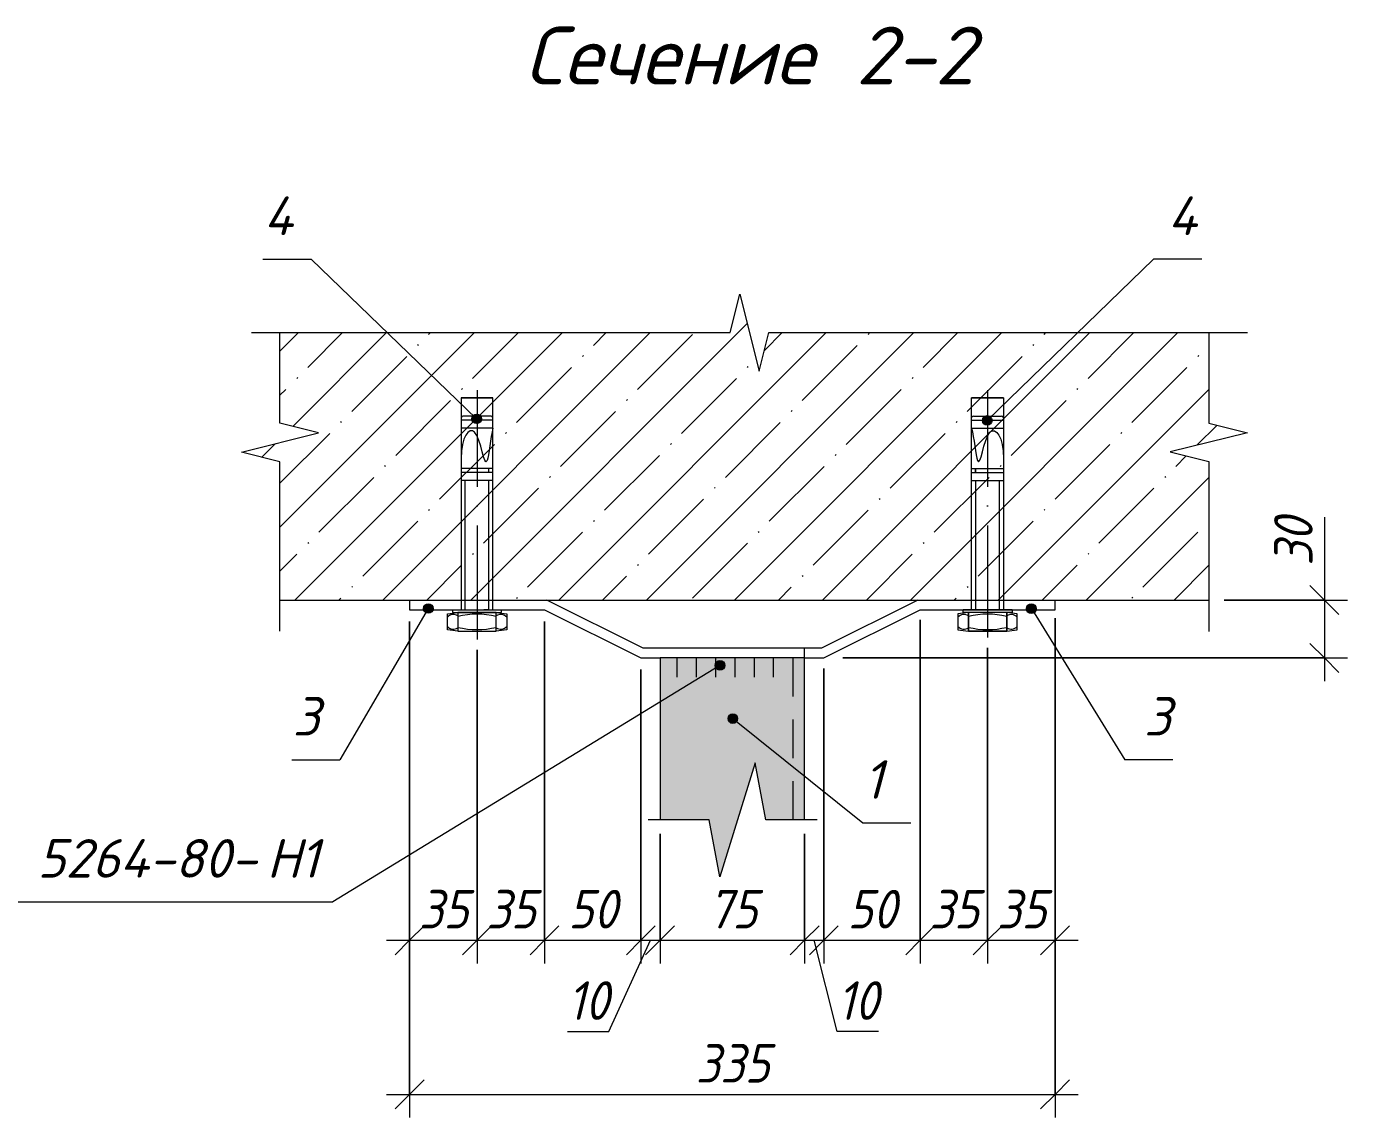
# Model space of a CAD drawing. Header units: millimetres. Extents: x -508 to 38670, y -99 to 8560.
# Drawn here: x 15045 to 15731, y 3443 to 4009 of the extents above; entities that cross this region are included whole.
import ezdxf

# ---------------------------------------------------------------- set-up
doc = ezdxf.new("R2010")
doc.units = ezdxf.units.MM
for name, pattern in [('200_ШТРИХ_ш1п0_6_', [32, 20, -12]), ('50_200_ШТРИХ_1Т_ш5_п1_п1_', [70, 50, -10, 0, -10]), ('IMPORT-Невидимая', [39.122222, 28.222222, -10.9])]:
    doc.linetypes.add(name, pattern=pattern)
for name, color, linetype, lineweight in [('A-ANNO-DIMS', 7, 'Continuous', 9), ('A-ANNO-DIMS-10', 7, 'Continuous', 9), ('A-ANNO-NOTE', 7, 'Continuous', 9), ('A-DETL', 7, 'Continuous', 9), ('A-DETL-1', 7, 'Continuous', 5), ('A-DETL-2', 7, '200_ШТРИХ_ш1п0_6_', 5), ('A-DETL-3', 7, 'Continuous', 20), ('A-DETL-4', 7, '50_200_ШТРИХ_1Т_ш5_п1_п1_', 5), ('A-DETL-5', 7, 'IMPORT-Невидимая', 5), ('A-DETL-GENF', 7, 'Continuous', 9), ('A-DETL-GENF-1', 7, 'Continuous', 5), ('G-ANNO-TEXT', 7, 'Continuous', 9)]:
    doc.layers.add(name, color=color, linetype=linetype, lineweight=lineweight)
doc.layers.add('A-DETL-GENF-2', color=7, linetype='Continuous', lineweight=9, true_color=0xffffff)
doc.styles.add('ISOCPEUR_B_I', font='', dxfattribs={"height": 30})
doc.styles.add('ISOCPEUR_I_2', font='isocpeui.ttf', dxfattribs={"width": 0.9, "height": 20})
doc.styles.add('ISOCPEUR_I_4', font='isocpeui.ttf', dxfattribs={"height": 20})
doc.styles.get('ISOCPEUR_B_I').set_extended_font_data('ISOCPEUR', italic=True, bold=True)
doc.dimstyles.new('ISO-2_0_0_9К_СРЕДНИЙ_1', dxfattribs={"dimscale": 304.8, "dimtxt": 19.919624, "dimasz": 0.049213, "dimexe": 0.03937, "dimexo": 0, "dimgap": 0, "dimtad": 1, "dimdec": 0, "dimzin": 0, "dimdsep": 46, "dimtxsty": 'ISOCPEUR_I_2', "dimblk1": 'OBLIQUE', "dimblk2": 'OBLIQUE', "dimsah": 1, "dimcen": 0.09, "dimdle": 0.03937, "dimazin": 0, "dimtfac": 1, "dimtdec": 4, "dimtix": 1, "dimtmove": 0, "dimatfit": 3, "dimfxl": 1, "dimtvp": 1, "dimtolj": 1, "dimtzin": 0, "dimarcsym": 2})
doc.dimstyles.new('ISO-2_0_0_9К_СРЕДНИЙ_2', dxfattribs={"dimscale": 304.8, "dimtxt": 19.919624, "dimasz": 0.049213, "dimexe": 0.03937, "dimexo": 0, "dimgap": 0, "dimtad": 1, "dimdec": 0, "dimzin": 0, "dimdsep": 46, "dimtxsty": 'ISOCPEUR_I_2', "dimblk1": 'OBLIQUE', "dimblk2": 'OBLIQUE', "dimsah": 1, "dimcen": 0.09, "dimdle": 0.03937, "dimazin": 0, "dimtfac": 1, "dimtdec": 4, "dimtix": 1, "dimtmove": 1, "dimatfit": 3, "dimfxl": 1, "dimtvp": 1, "dimtolj": 1, "dimtzin": 0, "dimarcsym": 2})

# ---------------------------------------------------------------- blocks, each defined once
blk = doc.blocks.new('DET_Линия разрыва - Линия разрыва-30620823-АР1_Фахверк из 2-х уголков Ф-11_ Ф-18-Ф-21_Узлы 2 эт_')
at = {"layer": 'A-DETL-GENF'}
for p, q in [((-5, 20), (-10, 0)), ((5, -20), (-5, 20)), ((-10, 0), (-57.02, 0)), ((10, 0), (5, -20)), ((97.91, 0), (10, 0))]:
    blk.add_line(p, q, dxfattribs=at)
blk = doc.blocks.new('DET_Линия разрыва - Линия разрыва-30620822-АР1_Фахверк из 2-х уголков Ф-11_ Ф-18-Ф-21_Узлы 2 эт_')
at = {"layer": 'A-DETL-GENF'}
for p, q in [((-5, 20), (-10, 0)), ((5, -20), (-5, 20)), ((-10, 0), (-98.15, 0)), ((10, 0), (5, -20)), ((56.9, 0), (10, 0))]:
    blk.add_line(p, q, dxfattribs=at)
blk = doc.blocks.new('DET_Линия разрыва - Линия разрыва-25057219-АР1_Фахверк из 2-х уголков Ф-11_ Ф-18-Ф-21_Узлы 2 эт_')
at = {"layer": 'A-DETL-GENF'}
for p, q in [((-5, 20), (-10, 0)), ((5, -20), (-5, 20)), ((-10, 0), (-258.36, 0)), ((10, 0), (5, -20)), ((258.36, 0), (10, 0))]:
    blk.add_line(p, q, dxfattribs=at)
blk = doc.blocks.new('DIMBLOCK201-АР1_Фахверк из 2-х уголков Ф-11_ Ф-18-Ф-21_Узлы 2 эт_')
at = {"layer": 'A-ANNO-DIMS-10'}
for p, q in [((15244.05, 3700.45), (15244.05, 3523.02)), ((15244.05, 3535.02), (15244.05, 3700.45)), ((15279.05, 3685.73), (15279.05, 3523.02)), ((15279.05, 3535.02), (15279.05, 3685.73)), ((15232.05, 3535.02), (15279.05, 3535.02))]:
    blk.add_line(p, q, dxfattribs=at)
at = {"layer": 'A-ANNO-DIMS-10', "lineweight": 20}
for p, q in [((15244.05, 3535.02), (15251.55, 3542.52)), ((15279.05, 3535.02), (15286.55, 3542.52)), ((15244.05, 3535.02), (15236.55, 3527.52)), ((15279.05, 3535.02), (15271.55, 3527.52))]:
    blk.add_line(p, q, dxfattribs=at)
at = {"layer": 'A-ANNO-DIMS-10', "color": 0, "insert": (15248.91, 3561.15), "char_height": 20, "width": 30.3391, "attachment_point": 1, "line_spacing_factor": 1.149209, "style": 'ISOCPEUR_I_2'}
blk.add_mtext('35', dxfattribs=at)
blk = doc.blocks.new('_Oblique')
at = {"color": 0, "linetype": 'ByBlock', "lineweight": -2}
blk.add_line((-0.5, -0.5), (0.5, 0.5), dxfattribs=at)
blk = doc.blocks.new('DIMBLOCK202-АР1_Фахверк из 2-х уголков Ф-11_ Ф-18-Ф-21_Узлы 2 эт_')
at = {"layer": 'A-ANNO-DIMS-10'}
for p, q in [((15314.05, 3700.45), (15314.05, 3523.02)), ((15314.05, 3535.02), (15314.05, 3700.45)), ((15279.05, 3685.73), (15279.05, 3523.02)), ((15279.05, 3535.02), (15279.05, 3685.73)), ((15279.05, 3535.02), (15314.05, 3535.02))]:
    blk.add_line(p, q, dxfattribs=at)
at = {"layer": 'A-ANNO-DIMS-10', "lineweight": 20}
for p, q in [((15279.05, 3535.02), (15286.55, 3542.52)), ((15314.05, 3535.02), (15321.55, 3542.52)), ((15279.05, 3535.02), (15271.55, 3527.52)), ((15314.05, 3535.02), (15306.55, 3527.52))]:
    blk.add_line(p, q, dxfattribs=at)
at = {"layer": 'A-ANNO-DIMS-10', "color": 0, "insert": (15283.91, 3561.15), "char_height": 20, "width": 30.3391, "attachment_point": 1, "line_spacing_factor": 1.149209, "style": 'ISOCPEUR_I_2'}
blk.add_mtext('35', dxfattribs=at)
blk = doc.blocks.new('DIMBLOCK203-АР1_Фахверк из 2-х уголков Ф-11_ Ф-18-Ф-21_Узлы 2 эт_')
at = {"layer": 'A-ANNO-DIMS-10'}
for p, q in [((15314.05, 3700.45), (15314.05, 3523.02)), ((15314.05, 3535.02), (15314.05, 3700.45)), ((15364.05, 3675.45), (15364.05, 3523.02)), ((15364.05, 3535.02), (15364.05, 3675.45)), ((15314.05, 3535.02), (15364.05, 3535.02))]:
    blk.add_line(p, q, dxfattribs=at)
at = {"layer": 'A-ANNO-DIMS-10', "lineweight": 20}
for p, q in [((15314.05, 3535.02), (15321.55, 3542.52)), ((15364.05, 3535.02), (15371.55, 3542.52)), ((15314.05, 3535.02), (15306.55, 3527.52)), ((15364.05, 3535.02), (15356.55, 3527.52))]:
    blk.add_line(p, q, dxfattribs=at)
at = {"layer": 'A-ANNO-DIMS-10', "color": 0, "insert": (15326.41, 3561.15), "char_height": 20, "width": 30.3391, "attachment_point": 1, "line_spacing_factor": 1.149209, "style": 'ISOCPEUR_I_2'}
blk.add_mtext('50', dxfattribs=at)
blk = doc.blocks.new('DIMBLOCK204-АР1_Фахверк из 2-х уголков Ф-11_ Ф-18-Ф-21_Узлы 2 эт_')
at = {"layer": 'A-ANNO-DIMS-10'}
for p, q in [((15364.05, 3675.45), (15364.05, 3523.02)), ((15364.05, 3535.02), (15364.05, 3675.45)), ((15374.02, 3590.25), (15374.02, 3523.02)), ((15374.02, 3535.02), (15374.02, 3590.25)), ((15347.51, 3487.59), (15369.04, 3535.02)), ((15364.05, 3535.02), (15374.02, 3535.02)), ((15326.06, 3487.59), (15347.51, 3487.59))]:
    blk.add_line(p, q, dxfattribs=at)
at = {"layer": 'A-ANNO-DIMS-10', "lineweight": 20}
for p, q in [((15364.05, 3535.02), (15371.55, 3542.52)), ((15374.02, 3535.02), (15381.52, 3542.52)), ((15364.05, 3535.02), (15356.55, 3527.52)), ((15374.02, 3535.02), (15366.52, 3527.52))]:
    blk.add_line(p, q, dxfattribs=at)
at = {"layer": 'A-ANNO-DIMS-10', "color": 0, "insert": (15326.06, 3513.72), "char_height": 20, "width": 25.7423, "attachment_point": 1, "line_spacing_factor": 1.149209, "style": 'ISOCPEUR_I_2'}
blk.add_mtext('10', dxfattribs=at)
blk = doc.blocks.new('DIMBLOCK205-АР1_Фахверк из 2-х уголков Ф-11_ Ф-18-Ф-21_Узлы 2 эт_')
at = {"layer": 'A-ANNO-DIMS-10'}
for p, q in [((15374.02, 3590.25), (15374.02, 3523.02)), ((15374.02, 3535.02), (15374.02, 3590.25)), ((15449.02, 3590.25), (15449.02, 3523.02)), ((15449.02, 3535.02), (15449.02, 3590.25)), ((15374.02, 3535.02), (15449.02, 3535.02))]:
    blk.add_line(p, q, dxfattribs=at)
at = {"layer": 'A-ANNO-DIMS-10', "lineweight": 20}
for p, q in [((15374.02, 3535.02), (15381.52, 3542.52)), ((15449.02, 3535.02), (15456.52, 3542.52)), ((15374.02, 3535.02), (15366.52, 3527.52)), ((15449.02, 3535.02), (15441.52, 3527.52))]:
    blk.add_line(p, q, dxfattribs=at)
at = {"layer": 'A-ANNO-DIMS-10', "color": 0, "insert": (15398.88, 3561.15), "char_height": 20, "width": 30.3391, "attachment_point": 1, "line_spacing_factor": 1.149209, "style": 'ISOCPEUR_I_2'}
blk.add_mtext('75', dxfattribs=at)
blk = doc.blocks.new('DIMBLOCK206-АР1_Фахверк из 2-х уголков Ф-11_ Ф-18-Ф-21_Узлы 2 эт_')
at = {"layer": 'A-ANNO-DIMS-10'}
for p, q in [((15459, 3676.02), (15459, 3523.02)), ((15459, 3535.02), (15459, 3676.02)), ((15449.02, 3590.25), (15449.02, 3523.02)), ((15449.02, 3535.02), (15449.02, 3590.25)), ((15449.02, 3535.02), (15459, 3535.02)), ((15466.01, 3487.59), (15454.01, 3535.02)), ((15487.46, 3487.59), (15466.01, 3487.59))]:
    blk.add_line(p, q, dxfattribs=at)
at = {"layer": 'A-ANNO-DIMS-10', "lineweight": 20}
for p, q in [((15449.02, 3535.02), (15456.52, 3542.52)), ((15459, 3535.02), (15466.5, 3542.52)), ((15449.02, 3535.02), (15441.52, 3527.52)), ((15459, 3535.02), (15451.5, 3527.52))]:
    blk.add_line(p, q, dxfattribs=at)
at = {"layer": 'A-ANNO-DIMS-10', "color": 0, "insert": (15466.01, 3513.72), "char_height": 20, "width": 25.7423, "attachment_point": 1, "line_spacing_factor": 1.149209, "style": 'ISOCPEUR_I_2'}
blk.add_mtext('10', dxfattribs=at)
blk = doc.blocks.new('DIMBLOCK207-АР1_Фахверк из 2-х уголков Ф-11_ Ф-18-Ф-21_Узлы 2 эт_')
at = {"layer": 'A-ANNO-DIMS-10'}
for p, q in [((15509, 3701.21), (15509, 3523.02)), ((15509, 3535.02), (15509, 3701.21)), ((15459, 3676.02), (15459, 3523.02)), ((15459, 3535.02), (15459, 3676.02)), ((15459, 3535.02), (15509, 3535.02))]:
    blk.add_line(p, q, dxfattribs=at)
at = {"layer": 'A-ANNO-DIMS-10', "lineweight": 20}
for p, q in [((15459, 3535.02), (15466.5, 3542.52)), ((15509, 3535.02), (15516.5, 3542.52)), ((15459, 3535.02), (15451.5, 3527.52)), ((15509, 3535.02), (15501.5, 3527.52))]:
    blk.add_line(p, q, dxfattribs=at)
at = {"layer": 'A-ANNO-DIMS-10', "color": 0, "insert": (15471.35, 3561.15), "char_height": 20, "width": 30.3391, "attachment_point": 1, "line_spacing_factor": 1.149209, "style": 'ISOCPEUR_I_2'}
blk.add_mtext('50', dxfattribs=at)
blk = doc.blocks.new('DIMBLOCK208-АР1_Фахверк из 2-х уголков Ф-11_ Ф-18-Ф-21_Узлы 2 эт_')
at = {"layer": 'A-ANNO-DIMS-10'}
for p, q in [((15509, 3701.21), (15509, 3523.02)), ((15509, 3535.02), (15509, 3701.21)), ((15544, 3686.73), (15544, 3523.02)), ((15544, 3535.02), (15544, 3686.73)), ((15509, 3535.02), (15544, 3535.02))]:
    blk.add_line(p, q, dxfattribs=at)
at = {"layer": 'A-ANNO-DIMS-10', "lineweight": 20}
for p, q in [((15509, 3535.02), (15516.5, 3542.52)), ((15544, 3535.02), (15551.5, 3542.52)), ((15509, 3535.02), (15501.5, 3527.52)), ((15544, 3535.02), (15536.5, 3527.52))]:
    blk.add_line(p, q, dxfattribs=at)
at = {"layer": 'A-ANNO-DIMS-10', "color": 0, "insert": (15513.85, 3561.15), "char_height": 20, "width": 30.3391, "attachment_point": 1, "line_spacing_factor": 1.149209, "style": 'ISOCPEUR_I_2'}
blk.add_mtext('35', dxfattribs=at)
blk = doc.blocks.new('DIMBLOCK209-АР1_Фахверк из 2-х уголков Ф-11_ Ф-18-Ф-21_Узлы 2 эт_')
at = {"layer": 'A-ANNO-DIMS-10'}
for p, q in [((15579, 3702.19), (15579, 3523.02)), ((15579, 3535.02), (15579, 3702.19)), ((15544, 3686.73), (15544, 3523.02)), ((15544, 3535.02), (15544, 3686.73)), ((15544, 3535.02), (15591, 3535.02))]:
    blk.add_line(p, q, dxfattribs=at)
at = {"layer": 'A-ANNO-DIMS-10', "lineweight": 20}
for p, q in [((15544, 3535.02), (15551.5, 3542.52)), ((15579, 3535.02), (15586.5, 3542.52)), ((15544, 3535.02), (15536.5, 3527.52)), ((15579, 3535.02), (15571.5, 3527.52))]:
    blk.add_line(p, q, dxfattribs=at)
at = {"layer": 'A-ANNO-DIMS-10', "color": 0, "insert": (15548.85, 3561.15), "char_height": 20, "width": 30.3391, "attachment_point": 1, "line_spacing_factor": 1.149209, "style": 'ISOCPEUR_I_2'}
blk.add_mtext('35', dxfattribs=at)
blk = doc.blocks.new('DIMBLOCK210-АР1_Фахверк из 2-х уголков Ф-11_ Ф-18-Ф-21_Узлы 2 эт_')
at = {"layer": 'A-ANNO-DIMS-10'}
for p, q in [((15718.8, 3754.58), (15718.8, 3729.3)), ((15718.8, 3729.3), (15718.8, 3696.5)), ((15718.8, 3723.5), (15718.8, 3669.5)), ((15666.83, 3711.5), (15730.8, 3711.5)), ((15718.8, 3711.5), (15666.83, 3711.5)), ((15468.82, 3681.5), (15730.8, 3681.5)), ((15718.8, 3681.5), (15468.82, 3681.5))]:
    blk.add_line(p, q, dxfattribs=at)
at = {"layer": 'A-ANNO-DIMS-10', "lineweight": 20}
for p, q in [((15718.8, 3711.5), (15711.3, 3719)), ((15718.8, 3711.5), (15726.3, 3704)), ((15718.8, 3681.5), (15711.3, 3689)), ((15718.8, 3681.5), (15726.3, 3674))]:
    blk.add_line(p, q, dxfattribs=at)
at = {"layer": 'A-ANNO-DIMS-10', "color": 0, "insert": (15692.68, 3729.3), "char_height": 20, "width": 30.3391, "attachment_point": 1, "rotation": 90, "line_spacing_factor": 1.149209, "style": 'ISOCPEUR_I_2'}
blk.add_mtext('30', dxfattribs=at)
blk = doc.blocks.new('_AT__Текстовая выноска 2_0 - _AT__Текстовая выноска 2_0-30620701-АР1_Фахверк из 2-х уголков Ф-11_ Ф-18-Ф-21_Узлы 2 эт_')
at = {"layer": 'A-ANNO-NOTE'}
blk.add_line((0, 0), (23, 0), dxfattribs=at)
blk = doc.blocks.new('_AT__Текстовая выноска1 - _AT__Текстовая выноска-30601245-АР1_Фахверк из 2-х уголков Ф-11_ Ф-18-Ф-21_Узлы 2 эт_')
at = {"layer": 'A-ANNO-NOTE'}
blk.add_line((0, 0), (2.5, 0), dxfattribs=at)
blk = doc.blocks.new('_AT__Текстовая выноска1 - _AT__Текстовая выноска-30601248-АР1_Фахверк из 2-х уголков Ф-11_ Ф-18-Ф-21_Узлы 2 эт_')
at = {"layer": 'A-ANNO-NOTE'}
blk.add_line((0, 0), (2.5, 0), dxfattribs=at)
blk = doc.blocks.new('DIMBLOCK222-АР1_Фахверк из 2-х уголков Ф-11_ Ф-18-Ф-21_Узлы 2 эт_')
at = {"layer": 'A-ANNO-DIMS-10'}
for p, q in [((15579, 3702.19), (15579, 3443.02)), ((15579, 3455.02), (15579, 3702.19)), ((15244.05, 3700.45), (15244.05, 3443.02)), ((15244.05, 3455.02), (15244.05, 3700.45)), ((15232.05, 3455.02), (15591, 3455.02))]:
    blk.add_line(p, q, dxfattribs=at)
at = {"layer": 'A-ANNO-DIMS-10', "lineweight": 20}
for p, q in [((15244.05, 3455.02), (15251.55, 3462.52)), ((15579, 3455.02), (15586.5, 3462.52)), ((15244.05, 3455.02), (15236.55, 3447.52)), ((15579, 3455.02), (15571.5, 3447.52))]:
    blk.add_line(p, q, dxfattribs=at)
at = {"layer": 'A-ANNO-DIMS-10', "color": 0, "insert": (15392.56, 3481.15), "char_height": 20, "width": 45.5087, "attachment_point": 1, "line_spacing_factor": 1.149209, "style": 'ISOCPEUR_I_2'}
blk.add_mtext('335', dxfattribs=at)

msp = doc.modelspace()

# ---------------------------------------------------------------- hatches: boundary and pattern name
at = {"layer": 'A-ANNO-NOTE'}
h = msp.add_hatch(color=256, dxfattribs=at)
edge = h.paths.add_edge_path(flags=0)
edge.add_arc((15278.83, 3805.54), 2.5, 0, 360)
h = msp.add_hatch(color=256, dxfattribs=at)
edge = h.paths.add_edge_path(flags=0)
edge.add_arc((15543.79, 3804.68), 2.5, 0, 360)
h = msp.add_hatch(color=256, dxfattribs=at)
edge = h.paths.add_edge_path(flags=0)
edge.add_arc((15253.75, 3707.13), 2.5, 0, 360)
h = msp.add_hatch(color=256, dxfattribs=at)
edge = h.paths.add_edge_path(flags=0)
edge.add_arc((15566.73, 3707.08), 2.5, 0, 360)
h = msp.add_hatch(color=256, dxfattribs=at)
edge = h.paths.add_edge_path(flags=0)
edge.add_arc((15405.11, 3677.64), 2.5, 0, 360)
h = msp.add_hatch(color=256, dxfattribs=at)
edge = h.paths.add_edge_path(flags=0)
edge.add_arc((15411.79, 3650.02), 2.5, 0, 360)
at = {"layer": 'A-DETL-GENF-1'}
h = msp.add_hatch(dxfattribs=at)
h.set_pattern_fill('FP_14', color=256, style=0, pattern_type=2)
h.set_pattern_definition([(45, (9420.183, 0), (-22.80985, 22.80985), []), (45, (9442.993, 0), (-22.80985, 22.80985), [40.323, -8.065, 0.671, -7.394])])
h.paths.add_polyline_path([(15176.8, 3711.5), (15658.8, 3711.5), (15658.8, 3783.35), (15638.8, 3788.35), (15678.8, 3798.35), (15658.8, 3803.35), (15658.8, 3850.25), (15430.45, 3850.25), (15425.45, 3830.25), (15415.45, 3870.25), (15410.45, 3850.25), (15176.8, 3850.25), (15176.8, 3803.23), (15196.8, 3798.23), (15156.8, 3788.23), (15176.8, 3783.23)], flags=0)
at = {"layer": 'A-DETL-GENF-2'}
msp.add_hatch(color=256, dxfattribs=at).paths.add_polyline_path([(15405.05, 3567.89), (15423.43, 3627.12), (15428.98, 3597.5), (15449.02, 3597.5), (15449.02, 3681.5), (15374.02, 3681.5), (15374.02, 3597.5), (15399.5, 3597.5)], flags=0)

# ---------------------------------------------------------------- linework, layer by layer
at = {"layer": 'A-ANNO-NOTE'}
for p, q in [((15278.83, 3805.54), (15192.92, 3888.37)), ((15543.79, 3804.68), (15630.13, 3888.37)), ((15253.75, 3707.13), (15207.92, 3628.68)), ((15566.73, 3707.08), (15615.13, 3628.68)), ((15405.11, 3677.64), (15204.28, 3554.97)), ((15411.79, 3650.02), (15479.23, 3595.91))]:
    msp.add_line(p, q, dxfattribs=at)
for centre in [(15278.83, 3805.54), (15543.79, 3804.68), (15253.75, 3707.13), (15566.73, 3707.08), (15405.11, 3677.64), (15411.79, 3650.02)]:
    msp.add_circle(centre, 2.5, dxfattribs=at)
at = {"layer": 'A-DETL'}
for p, q in [((15244.05, 3711.5), (15244.05, 3706.5)), ((15365.2, 3686.5), (15315.2, 3711.5)), ((15507.84, 3711.5), (15457.84, 3686.5)), ((15579, 3706.5), (15579, 3711.5)), ((15244.05, 3706.5), (15314.05, 3706.5)), ((15314.05, 3706.5), (15364.05, 3681.5)), ((15459, 3681.5), (15509, 3706.5)), ((15509, 3706.5), (15579, 3706.5)), ((15449.02, 3686.5), (15365.2, 3686.5)), ((15457.84, 3686.5), (15449.02, 3686.5)), ((15449.02, 3681.5), (15449.02, 3686.5)), ((15364.05, 3681.5), (15374.02, 3681.5)), ((15449.02, 3681.5), (15374.02, 3681.5)), ((15374.02, 3681.5), (15374.02, 3597.5)), ((15449.02, 3681.5), (15459, 3681.5)), ((15449.02, 3597.5), (15449.02, 3681.5))]:
    msp.add_line(p, q, dxfattribs=at)
at = {"layer": 'A-DETL-1'}
for p, q in [((15270.78, 3816.5), (15287.31, 3816.5)), ((15287.31, 3816.5), (15270.78, 3816.5)), ((15270.78, 3816.5), (15270.78, 3706.5)), ((15287.31, 3706.5), (15287.31, 3816.5)), ((15552.26, 3816.5), (15535.73, 3816.5)), ((15535.73, 3816.5), (15552.26, 3816.5)), ((15535.73, 3706.5), (15535.73, 3816.5)), ((15552.26, 3816.5), (15552.26, 3706.5)), ((15286.34, 3806.92), (15271.75, 3806.92)), ((15536.7, 3806.92), (15551.29, 3806.92)), ((15287.31, 3804.86), (15270.78, 3804.86)), ((15287.31, 3800.72), (15270.78, 3800.72)), ((15535.73, 3804.86), (15552.26, 3804.86)), ((15535.73, 3800.72), (15552.26, 3800.72)), ((15287.31, 3779.76), (15270.78, 3779.76)), ((15287.31, 3777.7), (15270.78, 3777.7)), ((15285.16, 3777.7), (15285.16, 3779.76)), ((15285.25, 3777.7), (15285.25, 3779.76)), ((15535.73, 3779.76), (15552.26, 3779.76)), ((15535.73, 3777.7), (15552.26, 3777.7)), ((15537.8, 3777.7), (15537.8, 3779.76)), ((15537.88, 3777.7), (15537.88, 3779.76)), ((15287.31, 3773.56), (15270.78, 3773.56)), ((15272.89, 3706.5), (15272.89, 3773.56)), ((15285.21, 3706.5), (15285.21, 3773.56)), ((15535.73, 3773.56), (15552.26, 3773.56)), ((15537.84, 3706.5), (15537.84, 3773.56)), ((15550.15, 3706.5), (15550.15, 3773.56)), ((15263.64, 3704.3), (15269.13, 3705.07)), ((15263.64, 3696.11), (15263.64, 3704.3)), ((15266.37, 3706.5), (15266.37, 3705.07)), ((15266.37, 3706.5), (15291.72, 3706.5)), ((15266.37, 3705.07), (15291.72, 3705.07)), ((15288.97, 3705.07), (15269.13, 3705.07)), ((15269.13, 3705.07), (15269.13, 3695.32)), ((15269.13, 3705.07), (15269.13, 3695.32)), ((15269.13, 3705.07), (15288.97, 3705.07)), ((15284.59, 3706.5), (15282.55, 3706.5)), ((15288.97, 3695.32), (15288.97, 3705.07)), ((15288.97, 3695.32), (15288.97, 3705.07)), ((15288.97, 3705.07), (15294.46, 3704.3)), ((15291.72, 3705.07), (15291.72, 3706.5)), ((15294.46, 3704.3), (15294.46, 3696.11)), ((15534.08, 3705.07), (15528.59, 3704.3)), ((15528.59, 3704.3), (15528.59, 3696.11)), ((15531.32, 3705.07), (15531.32, 3706.5)), ((15556.67, 3706.5), (15531.32, 3706.5)), ((15556.67, 3705.07), (15531.32, 3705.07)), ((15553.92, 3705.07), (15534.08, 3705.07)), ((15534.08, 3705.07), (15534.08, 3695.32)), ((15534.08, 3695.32), (15534.08, 3705.07)), ((15553.92, 3705.07), (15534.08, 3705.07)), ((15538.45, 3706.5), (15540.49, 3706.5)), ((15553.92, 3695.32), (15553.92, 3705.07)), ((15559.4, 3704.3), (15553.92, 3705.07)), ((15553.92, 3705.07), (15553.92, 3695.32)), ((15556.67, 3706.5), (15556.67, 3705.07)), ((15559.4, 3696.11), (15559.4, 3704.3)), ((15269.13, 3695.34), (15263.64, 3696.11)), ((15294.46, 3696.11), (15288.97, 3695.34)), ((15528.59, 3696.11), (15534.08, 3695.34)), ((15553.92, 3695.34), (15559.4, 3696.11)), ((15269.13, 3695.32), (15288.97, 3695.32)), ((15269.13, 3695.32), (15288.97, 3695.32)), ((15534.08, 3695.32), (15553.92, 3695.32)), ((15553.92, 3695.32), (15534.08, 3695.32)), ((15423.43, 3627.12), (15405.05, 3567.89)), ((15428.98, 3597.5), (15423.43, 3627.12)), ((15399.5, 3597.5), (15367.8, 3597.5)), ((15405.05, 3567.89), (15399.5, 3597.5)), ((15455.64, 3597.5), (15428.98, 3597.5))]:
    msp.add_line(p, q, dxfattribs=at)
for centre, radius, start, end in [((15271.96, 3805.56), 1.38, 98.72345, 149.10051), ((15286.13, 3805.56), 1.38, 30.89949, 81.27655), ((15536.91, 3805.56), 1.38, 98.72345, 149.10051), ((15551.08, 3805.56), 1.38, 30.89949, 81.27655), ((15266.77, 3699.76), 4.23, 56.08031, 137.7236), ((15279.05, 3661.35), 42.85, 76.6145, 103.3855), ((15291.33, 3699.76), 4.23, 42.2764, 123.91969), ((15531.72, 3699.76), 4.23, 56.08031, 137.7236), ((15544, 3661.35), 42.85, 76.6145, 103.3855), ((15556.27, 3699.76), 4.23, 42.2764, 123.91969), ((15266.77, 3700.63), 4.23, 222.2764, 303.91969), ((15279.05, 3739.04), 42.85, 256.6145, 283.3855), ((15291.33, 3700.63), 4.23, 236.08031, 317.7236), ((15531.72, 3700.63), 4.23, 222.2764, 303.91969), ((15544, 3739.04), 42.85, 256.6145, 283.3855), ((15556.27, 3700.63), 4.23, 236.08031, 317.7236)]:
    msp.add_arc(centre, radius, start, end, dxfattribs=at)
for points in [[(15287.31, 3800.72), (15286.13, 3796.01), (15283.67, 3770.55), (15279.91, 3808.02), (15270.78, 3796.03), (15270.78, 3785.04)], [(15535.73, 3800.72), (15536.91, 3796.01), (15539.37, 3770.55), (15543.13, 3808.02), (15552.26, 3796.03), (15552.26, 3785.04)]]:
    msp.add_open_spline(points, degree=3, knots=[3.947128, 3.947128, 3.947128, 3.947128, 10.095996, 20.129437, 28.583816, 28.583816, 28.583816, 28.583816], dxfattribs=at)
at = {"layer": 'A-DETL-2'}
msp.add_line((15443.02, 3597.5), (15443.02, 3681.5), dxfattribs=at)
at = {"layer": 'A-DETL-3'}
msp.add_line((15176.8, 3711.5), (15658.8, 3711.5), dxfattribs=at)
at = {"layer": 'A-DETL-4'}
for p, q in [((15279.05, 3820.32), (15279.05, 3690.32)), ((15544, 3820.32), (15544, 3690.32))]:
    msp.add_line(p, q, dxfattribs=at)
at = {"layer": 'A-DETL-5'}
for p, q in [((15279.05, 3706.5), (15279.05, 3691.03)), ((15544, 3706.5), (15544, 3692.03)), ((15382.8, 3681.5), (15382.8, 3671.5)), ((15382.8, 3681.5), (15382.8, 3671.5)), ((15392.8, 3681.5), (15392.8, 3671.5)), ((15402.8, 3681.5), (15402.8, 3671.5)), ((15412.8, 3681.5), (15412.8, 3671.5)), ((15422.8, 3681.5), (15422.8, 3671.5)), ((15432.8, 3681.5), (15432.8, 3671.5))]:
    msp.add_line(p, q, dxfattribs=at)

# ---------------------------------------------------------------- block references
at = {"layer": 'A-ANNO-NOTE', "xscale": 10, "yscale": 10, "zscale": 10}
for name, p in [('_AT__Текстовая выноска1 - _AT__Текстовая выноска-30601245-АР1_Фахверк из 2-х уголков Ф-11_ Ф-18-Ф-21_Узлы 2 эт_', (15167.92, 3888.37)), ('_AT__Текстовая выноска1 - _AT__Текстовая выноска-30601245-АР1_Фахверк из 2-х уголков Ф-11_ Ф-18-Ф-21_Узлы 2 эт_', (15182.92, 3628.68)), ('_AT__Текстовая выноска1 - _AT__Текстовая выноска-30601245-АР1_Фахверк из 2-х уголков Ф-11_ Ф-18-Ф-21_Узлы 2 эт_', (15479.23, 3595.91)), ('_AT__Текстовая выноска 2_0 - _AT__Текстовая выноска 2_0-30620701-АР1_Фахверк из 2-х уголков Ф-11_ Ф-18-Ф-21_Узлы 2 эт_', (14974.28, 3554.97))]:
    msp.add_blockref(name, p, dxfattribs=at)
at = {"layer": 'A-ANNO-NOTE', "xscale": 10, "yscale": 10, "zscale": 10, "rotation": 180}
for p in [(15655.13, 3888.37), (15640.13, 3628.68)]:
    msp.add_blockref('_AT__Текстовая выноска1 - _AT__Текстовая выноска-30601248-АР1_Фахверк из 2-х уголков Ф-11_ Ф-18-Ф-21_Узлы 2 эт_', p, dxfattribs=at)
at = {"layer": 'A-DETL-GENF'}
for name, p, rotation in [('DET_Линия разрыва - Линия разрыва-25057219-АР1_Фахверк из 2-х уголков Ф-11_ Ф-18-Ф-21_Узлы 2 эт_', (15420.45, 3850.25), 180), ('DET_Линия разрыва - Линия разрыва-30620823-АР1_Фахверк из 2-х уголков Ф-11_ Ф-18-Ф-21_Узлы 2 эт_', (15176.8, 3793.23), 269.9999999999997), ('DET_Линия разрыва - Линия разрыва-30620822-АР1_Фахверк из 2-х уголков Ф-11_ Ф-18-Ф-21_Узлы 2 эт_', (15658.8, 3793.35), 89.99999999999991)]:
    msp.add_blockref(name, p, dxfattribs=dict(at, rotation=rotation))

# ---------------------------------------------------------------- texts
at = {"layer": 'A-ANNO-NOTE', "char_height": 20, "attachment_point": 1, "style": 'ISOCPEUR_I_4'}
for s, insert, width in [('\\fISOCPEUR|b0|i1|c204|p34|;4', (15168.33, 3920.89), 20.8439), ('\\fISOCPEUR|b0|i1|c204|p34|;4', (15637.52, 3920.89), 20.8439), ('\\fISOCPEUR|b0|i1|c204|p34|;3', (15183.33, 3661.21), 17.6371), ('\\fISOCPEUR|b0|i1|c204|p34|;3', (15625.12, 3661.21), 17.6371), ('\\fISOCPEUR|b0|i1|c204|p34|;1', (15479.64, 3628.44), 12.827), (' 5264-80-', (15038.19, 3587.5), 159.5358), ('\\fISOCPEUR|b0|i1|c204|p34|;Н', (15169.82, 3587.5), 20.8439), ('\\fISOCPEUR|b0|i1|c204|p34|;1', (15187.02, 3587.5), 12.827)]:
    msp.add_mtext(s, dxfattribs=dict(at, insert=insert, width=width))
at = {"layer": 'G-ANNO-TEXT', "char_height": 30, "attachment_point": 1, "style": 'ISOCPEUR_B_I'}
for s, insert, width in [('Сечение', (15303.77, 4009.02), 185.1898), (' 2-2', (15456.56, 4009.02), 102.616)]:
    msp.add_mtext(s, dxfattribs=dict(at, insert=insert, width=width))

# ---------------------------------------------------------------- dimensions: what is measured, and where the dimension line sits
at = {"layer": 'A-ANNO-DIMS'}
dim = msp.add_linear_dim(base=(15718.8, 3681.5), p1=(15666.83, 3711.5), p2=(15468.82, 3681.5), angle=90, dimstyle='ISO-2_0_0_9К_СРЕДНИЙ_2', override={"dimpost": '<>', "dimfxl": 200.26871}, dxfattribs=at)
dim.commit()
dim.dimension.update_dxf_attribs({"geometry": 'DIMBLOCK210-АР1_Фахверк из 2-х уголков Ф-11_ Ф-18-Ф-21_Узлы 2 эт_', "text_midpoint": (15706.01, 3744.47), "dimtype": 160, "text_rotation": 90})
for base, p1, p2, override, picture, middle in [((15579, 3455.02), (15244.05, 3700.45), (15579, 3702.19), {"dimpost": '<>', "dimfxl": 334.951946}, 'DIMBLOCK222-АР1_Фахверк из 2-х уголков Ф-11_ Ф-18-Ф-21_Узлы 2 эт_', (15411.52, 3465.02)), ((15579, 3535.02), (15544, 3686.73), (15579, 3702.19), {"dimpost": '<>', "dimfxl": 38.263283}, 'DIMBLOCK209-АР1_Фахверк из 2-х уголков Ф-11_ Ф-18-Ф-21_Узлы 2 эт_', (15561.5, 3545.02)), ((15279.05, 3535.02), (15244.05, 3700.45), (15279.05, 3685.73), {"dimpost": '<>', "dimfxl": 37.967926}, 'DIMBLOCK201-АР1_Фахверк из 2-х уголков Ф-11_ Ф-18-Ф-21_Узлы 2 эт_', (15261.55, 3545.02)), ((15314.05, 3535.02), (15279.05, 3685.73), (15314.05, 3700.45), {"dimpost": '<>', "dimfxl": 37.967926}, 'DIMBLOCK202-АР1_Фахверк из 2-х уголков Ф-11_ Ф-18-Ф-21_Узлы 2 эт_', (15296.55, 3545.02)), ((15364.05, 3535.02), (15314.05, 3700.45), (15364.05, 3675.45), {"dimpost": '<>', "dimfxl": 55.901699}, 'DIMBLOCK203-АР1_Фахверк из 2-х уголков Ф-11_ Ф-18-Ф-21_Узлы 2 эт_', (15339.05, 3545.02)), ((15509, 3535.02), (15459, 3676.02), (15509, 3701.21), {"dimpost": '<>', "dimfxl": 55.983089}, 'DIMBLOCK207-АР1_Фахверк из 2-х уголков Ф-11_ Ф-18-Ф-21_Узлы 2 эт_', (15484, 3545.02)), ((15544, 3535.02), (15509, 3701.21), (15544, 3686.73), {"dimpost": '<>', "dimfxl": 37.87501}, 'DIMBLOCK208-АР1_Фахверк из 2-х уголков Ф-11_ Ф-18-Ф-21_Узлы 2 эт_', (15526.5, 3545.02)), ((15449.02, 3535.02), (15374.02, 3590.25), (15449.02, 3590.25), {"dimpost": '<>', "dimfxl": 75}, 'DIMBLOCK205-АР1_Фахверк из 2-х уголков Ф-11_ Ф-18-Ф-21_Узлы 2 эт_', (15411.52, 3545.15))]:
    dim = msp.add_linear_dim(base=base, p1=p1, p2=p2, dimstyle='ISO-2_0_0_9К_СРЕДНИЙ_1', override=override, dxfattribs=at)
    dim.commit()
    dim.dimension.update_dxf_attribs({"geometry": picture, "text_midpoint": middle})
for base, p1, p2, override, picture, middle in [((15374.02, 3535.02), (15364.05, 3675.45), (15374.02, 3590.25), {"dimpost": '<>', "dimfxl": 85.780358}, 'DIMBLOCK204-АР1_Фахверк из 2-х уголков Ф-11_ Ф-18-Ф-21_Узлы 2 эт_', (15338.93, 3500.39)), ((15459, 3535.02), (15449.02, 3590.25), (15459, 3676.02), {"dimpost": '<>', "dimfxl": 86.35359}, 'DIMBLOCK206-АР1_Фахверк из 2-х уголков Ф-11_ Ф-18-Ф-21_Узлы 2 эт_', (15478.88, 3500.39))]:
    dim = msp.add_linear_dim(base=base, p1=p1, p2=p2, dimstyle='ISO-2_0_0_9К_СРЕДНИЙ_2', override=override, dxfattribs=at)
    dim.commit()
    dim.dimension.update_dxf_attribs({"geometry": picture, "text_midpoint": middle, "dimtype": 160})

doc.saveas('drawing.dxf')
